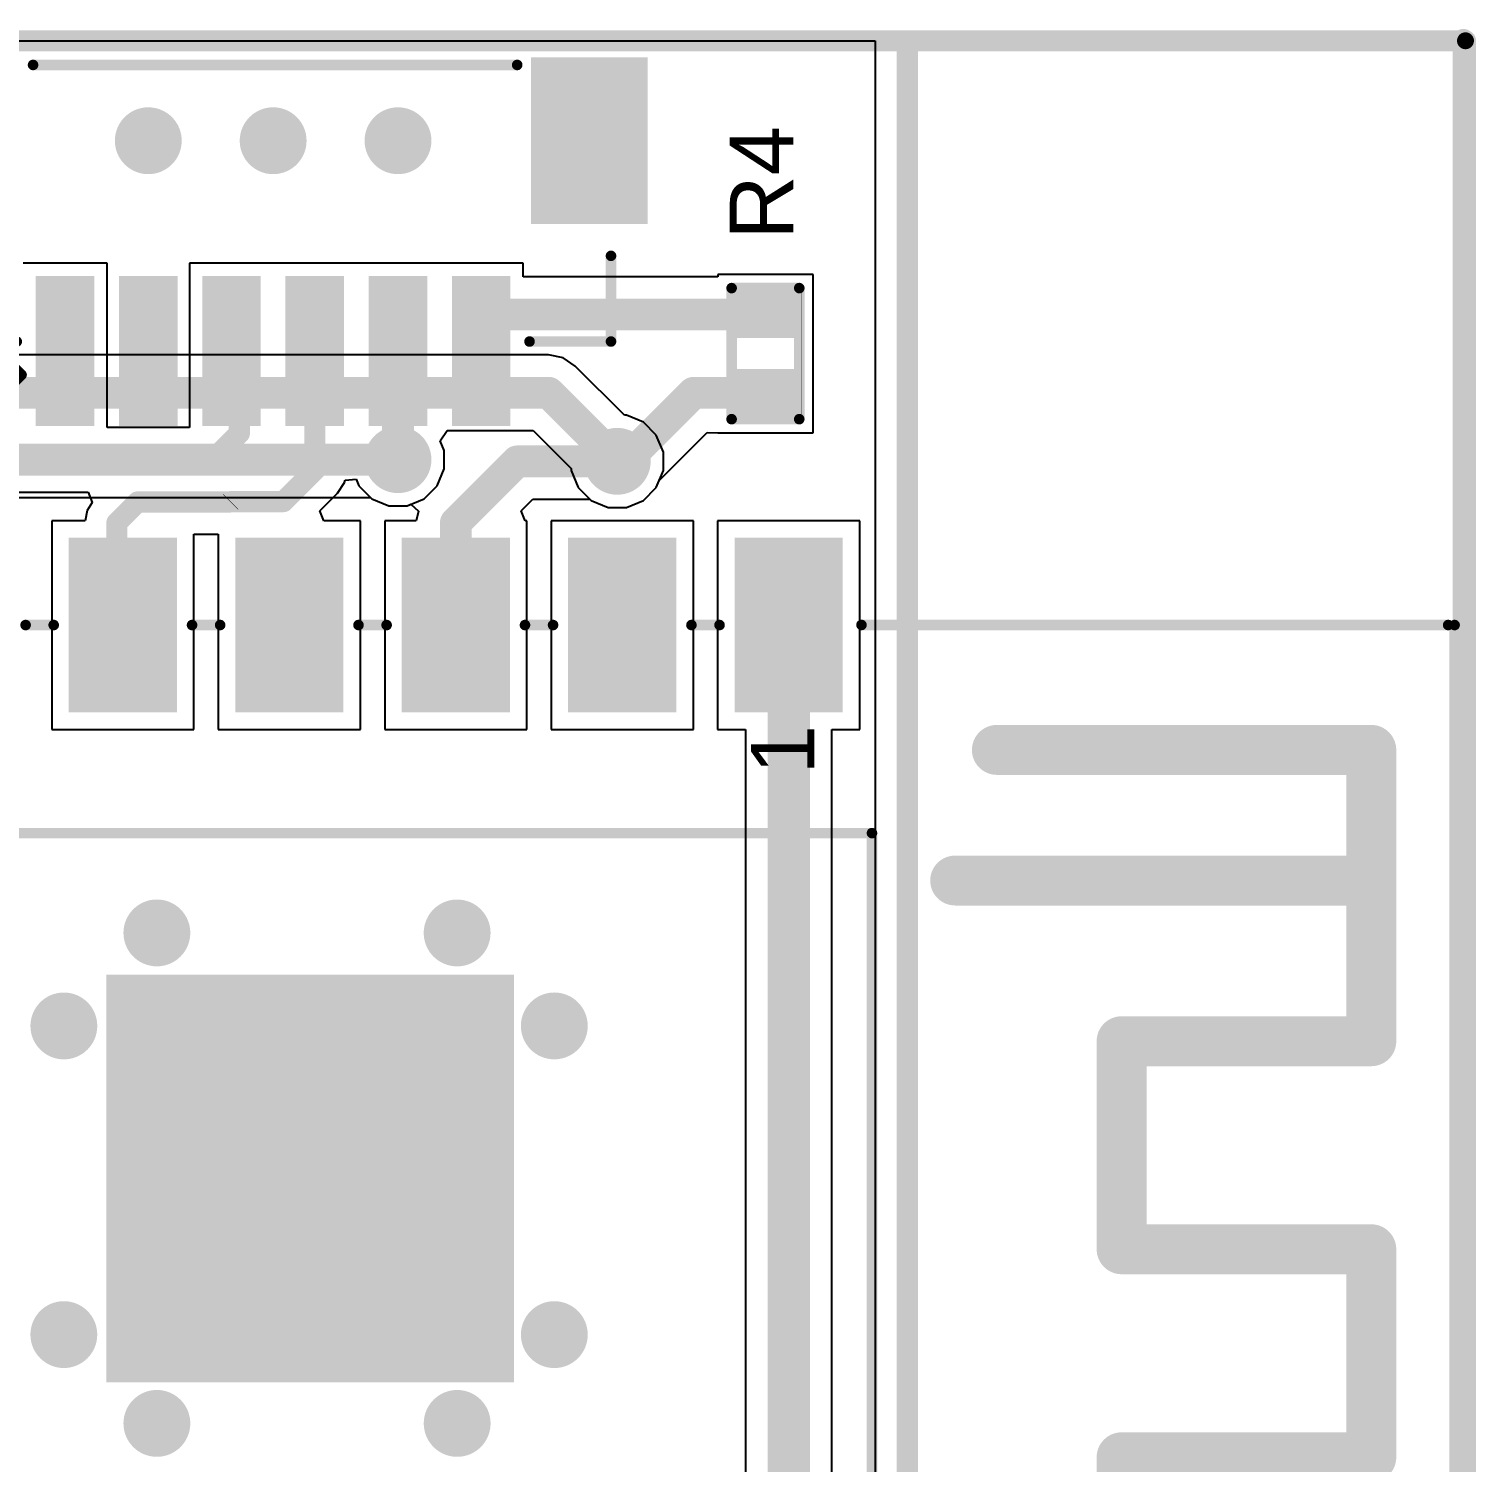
# Model space of a CAD drawing. Header units: inches. Extents: x -0.24 to 5.71, y -0.19 to 1.19.
# Drawn here: x 5.029 to 5.714, y 0.516 to 1.194 of the extents above; entities that cross this region are included whole.
import ezdxf

# ---------------------------------------------------------------- set-up
doc = ezdxf.new("R2010")
doc.units = ezdxf.units.IN
doc.header["$MEASUREMENT"] = 0
for name, color, linetype in [('Board Outline', 216, 'Continuous'), ('Bottom Layer', 5, 'Continuous'), ('Bottom Solder', 6, 'Continuous'), ('Keep-Out Layer', 6, 'Continuous'), ('Top Layer', 1, 'Continuous'), ('Top Overlay', 2, 'Continuous'), ('Top Paste', 8, 'Continuous'), ('Top Solder', 216, 'Continuous'), ('Via Holes', 16, 'Continuous')]:
    doc.layers.add(name, color=color, linetype=linetype)
doc.styles.add('Arial', font='', dxfattribs={"height": 0.2})
doc.styles.get('Arial').set_extended_font_data('Arial')

# ---------------------------------------------------------------- blocks, each defined once
blk = doc.blocks.new('BW16_12')
at = {"layer": 'Top Layer'}
for points in [[(-0.35433, 0.251968), (-0.35433, 0.299212), (-0.27559, 0.299212), (-0.27559, 0.251968)], [(-0.35433, 0.173228), (-0.35433, 0.220472), (-0.27559, 0.220472), (-0.27559, 0.173228)], [(-0.35433, 0.094488), (-0.35433, 0.141732), (-0.27559, 0.141732), (-0.27559, 0.094488)], [(0.041335, 0.143701), (0.041335, -0.045275), (-0.147641, -0.045275), (-0.147641, 0.143701)], [(-0.35433, 0.01574799999999999), (-0.35433, 0.062992), (-0.27559, 0.062992), (-0.27559, 0.01574800000000001)], [(-0.35433, -0.062992), (-0.35433, -0.01574800000000001), (-0.27559, -0.01574799999999999), (-0.27559, -0.062992)]]:
    blk.add_hatch(color=1, dxfattribs=at).paths.add_polyline_path(points)
at = {"layer": 'Top Paste'}
for points in [[(-0.35433, 0.251968), (-0.35433, 0.299212), (-0.27559, 0.299212), (-0.27559, 0.251968)], [(-0.35433, 0.173228), (-0.35433, 0.220472), (-0.27559, 0.220472), (-0.27559, 0.173228)], [(-0.35433, 0.094488), (-0.35433, 0.141732), (-0.27559, 0.141732), (-0.27559, 0.094488)], [(0.041335, 0.143701), (0.041335, -0.045275), (-0.147641, -0.045275), (-0.147641, 0.143701)], [(-0.35433, 0.01574799999999999), (-0.35433, 0.062992), (-0.27559, 0.062992), (-0.27559, 0.01574800000000001)], [(-0.35433, -0.062992), (-0.35433, -0.01574800000000001), (-0.27559, -0.01574799999999999), (-0.27559, -0.062992)]]:
    blk.add_hatch(color=8, dxfattribs=at).paths.add_polyline_path(points)
at = {"layer": 'Top Solder'}
for points in [[(-0.356299, 0.249999), (-0.356299, 0.301181), (-0.273621, 0.301181), (-0.273621, 0.249999)], [(-0.356299, 0.171259), (-0.356299, 0.222441), (-0.273621, 0.222441), (-0.273621, 0.171259)], [(0.04330399999999999, 0.14567), (0.04330400000000001, -0.04724399999999999), (-0.14961, -0.04724400000000001), (-0.14961, 0.14567)], [(-0.356299, 0.09251899999999999), (-0.356299, 0.143701), (-0.273621, 0.143701), (-0.273621, 0.09251900000000002)], [(-0.356299, 0.01377899999999999), (-0.356299, 0.06496099999999999), (-0.273621, 0.064961), (-0.273621, 0.01377900000000001)], [(-0.356299, -0.064961), (-0.356299, -0.01377900000000001), (-0.273621, -0.01377899999999999), (-0.273621, -0.06496099999999999)]]:
    blk.add_hatch(color=216, dxfattribs=at).paths.add_polyline_path(points)
at = {"layer": 'Top Overlay'}
for points in [[(-0.315, 0.310003, 0.005, 0.005, 0), (-0.31496, 0.587517, 0.005, 0.005, 0)], [(0.314961, 0.590554, 0.005, 0.005, 0), (-0.314961, 0.590554, 0.005, 0.005, 0)], [(-0.118101, 0.551157, 0.023622, 0.023622, 0), (-0.255901, 0.551157, 0.023622, 0.023622, 0)], [(-0.255901, 0.374057, 0.023622, 0.023622, 0), (-0.255901, 0.551157, 0.023622, 0.023622, 0)], [(-0.194109, 0.354333, 0.023622, 0.023622, 0), (-0.194109, 0.551157, 0.023622, 0.023622, 0)], [(-0.118101, 0.433056, 0.023622, 0.023622, 0), (-0.118101, 0.551157, 0.023622, 0.023622, 0)], [(0.078701, 0.551157, 0.023622, 0.023622, 0), (-0.0197, 0.551157, 0.023622, 0.023622, 0)], [(-0.0197, 0.433056, 0.023622, 0.023622, 0), (-0.0197, 0.551157, 0.023622, 0.023622, 0)], [(0.078701, 0.433056, 0.023622, 0.023622, 0), (0.078701, 0.551157, 0.023622, 0.023622, 0)], [(-0.0197, 0.433056, 0.023622, 0.023622, 0), (-0.118101, 0.433056, 0.023622, 0.023622, 0)], [(0.1772, 0.433056, 0.023622, 0.023622, 0), (0.078701, 0.433056, 0.023622, 0.023622, 0)], [(-0.21653, -0.27559, 0.005, 0.005, 0), (-0.21653, 0.31496, 0.005, 0.005, 0)], [(0.21654, 0.31496, 0.005, 0.005, 0), (-0.21653, 0.31496, 0.005, 0.005, 0)], [(-0.314961, 0.229575, 0.005, 0.005, 0), (-0.314961, 0.24287, 0.005, 0.005, 0)], [(-0.314961, 0.150834, 0.005, 0.005, 0), (-0.314961, 0.16413, 0.005, 0.005, 0)], [(-0.314961, 0.072092, 0.005, 0.005, 0), (-0.314961, 0.08539, 0.005, 0.005, 0)], [(-0.314961, -0.006646, 0.005, 0.005, 0), (-0.314961, 0.00665, 0.005, 0.005, 0)], [(-0.314961, -0.085386, 0.005, 0.005, 0), (-0.314961, -0.07209, 0.005, 0.005, 0)]]:
    blk.add_lwpolyline(points, format="xyseb", dxfattribs=at)
for points in [[(-0.316211, 0.590554, 0.0025, 0.0025, 1), (-0.313711, 0.590554, 0.0025, 0.0025, 1)], [(-0.31621, 0.587517, 0.0025, 0.0025, 1), (-0.31371, 0.587517, 0.0025, 0.0025, 1)], [(-0.2618065, 0.551157, 0.011811, 0.011811, 1), (-0.2499955, 0.551157, 0.011811, 0.011811, 1)], [(-0.2618065, 0.551157, 0.011811, 0.011811, 1), (-0.2499955, 0.551157, 0.011811, 0.011811, 1)], [(-0.2000145, 0.551157, 0.011811, 0.011811, 1), (-0.1882035, 0.551157, 0.011811, 0.011811, 1)], [(-0.1240065, 0.551157, 0.011811, 0.011811, 1), (-0.1121955, 0.551157, 0.011811, 0.011811, 1)], [(-0.1240065, 0.551157, 0.011811, 0.011811, 1), (-0.1121955, 0.551157, 0.011811, 0.011811, 1)], [(-0.0256055, 0.551157, 0.011811, 0.011811, 1), (-0.0137945, 0.551157, 0.011811, 0.011811, 1)], [(-0.0256055, 0.551157, 0.011811, 0.011811, 1), (-0.0137945, 0.551157, 0.011811, 0.011811, 1)], [(0.0727955, 0.551157, 0.011811, 0.011811, 1), (0.0846065, 0.551157, 0.011811, 0.011811, 1)], [(0.0727955, 0.551157, 0.011811, 0.011811, 1), (0.0846065, 0.551157, 0.011811, 0.011811, 1)], [(-0.1240065, 0.433056, 0.011811, 0.011811, 1), (-0.1121955, 0.433056, 0.011811, 0.011811, 1)], [(-0.1240065, 0.433056, 0.011811, 0.011811, 1), (-0.1121955, 0.433056, 0.011811, 0.011811, 1)], [(-0.0256055, 0.433056, 0.011811, 0.011811, 1), (-0.0137945, 0.433056, 0.011811, 0.011811, 1)], [(-0.0256055, 0.433056, 0.011811, 0.011811, 1), (-0.0137945, 0.433056, 0.011811, 0.011811, 1)], [(0.0727955, 0.433056, 0.011811, 0.011811, 1), (0.0846065, 0.433056, 0.011811, 0.011811, 1)], [(0.0727955, 0.433056, 0.011811, 0.011811, 1), (0.0846065, 0.433056, 0.011811, 0.011811, 1)], [(-0.2618065, 0.374057, 0.011811, 0.011811, 1), (-0.2499955, 0.374057, 0.011811, 0.011811, 1)], [(-0.2000145, 0.354333, 0.011811, 0.011811, 1), (-0.1882035, 0.354333, 0.011811, 0.011811, 1)], [(-0.21778, 0.31496, 0.0025, 0.0025, 1), (-0.21528, 0.31496, 0.0025, 0.0025, 1)], [(-0.21778, 0.31496, 0.0025, 0.0025, 1), (-0.21528, 0.31496, 0.0025, 0.0025, 1)], [(-0.31625, 0.310003, 0.0025, 0.0025, 1), (-0.31375, 0.310003, 0.0025, 0.0025, 1)], [(-0.316211, 0.24287, 0.0025, 0.0025, 1), (-0.313711, 0.24287, 0.0025, 0.0025, 1)], [(-0.316211, 0.229575, 0.0025, 0.0025, 1), (-0.313711, 0.229575, 0.0025, 0.0025, 1)], [(-0.316211, 0.16413, 0.0025, 0.0025, 1), (-0.313711, 0.16413, 0.0025, 0.0025, 1)], [(-0.316211, 0.150834, 0.0025, 0.0025, 1), (-0.313711, 0.150834, 0.0025, 0.0025, 1)], [(-0.316211, 0.08539, 0.0025, 0.0025, 1), (-0.313711, 0.08539, 0.0025, 0.0025, 1)], [(-0.316211, 0.072092, 0.0025, 0.0025, 1), (-0.313711, 0.072092, 0.0025, 0.0025, 1)], [(-0.316211, 0.00665, 0.0025, 0.0025, 1), (-0.313711, 0.00665, 0.0025, 0.0025, 1)], [(-0.316211, -0.006646, 0.0025, 0.0025, 1), (-0.313711, -0.006646, 0.0025, 0.0025, 1)], [(-0.316211, -0.07209, 0.0025, 0.0025, 1), (-0.313711, -0.07209, 0.0025, 0.0025, 1)], [(-0.316211, -0.085386, 0.0025, 0.0025, 1), (-0.313711, -0.085386, 0.0025, 0.0025, 1)]]:
    blk.add_lwpolyline(points, format="xyseb", close=True, dxfattribs=at)
at = {"layer": 'Top Overlay', "style": 'Arial'}
blk.add_text('1', height=0.03, rotation=-180, dxfattribs=at).set_placement((-0.2443364, 0.2877127))
blk = doc.blocks.new('R___0402_35')
at = {"layer": 'Top Layer'}
for points in [[(-0.0275, -0.0125), (-0.0275, 0.0125), (-0.009499999999999998, 0.0125), (-0.009500000000000001, -0.0125)], [(0.009499999999999998, -0.0125), (0.009500000000000001, 0.0125), (0.0275, 0.0125), (0.0275, -0.0125)]]:
    blk.add_hatch(color=1, dxfattribs=at).paths.add_polyline_path(points)
at = {"layer": 'Top Paste'}
for points in [[(-0.0275, -0.0125), (-0.0275, 0.0125), (-0.009499999999999998, 0.0125), (-0.009500000000000001, -0.0125)], [(0.009499999999999998, -0.0125), (0.009500000000000001, 0.0125), (0.0275, 0.0125), (0.0275, -0.0125)]]:
    blk.add_hatch(color=8, dxfattribs=at).paths.add_polyline_path(points)
at = {"layer": 'Top Solder'}
for points in [[(-0.0296654, -0.0146654), (-0.0296654, 0.0146654), (-0.007334599999999998, 0.0146654), (-0.007334600000000002, -0.0146654)], [(0.007334599999999998, -0.0146654), (0.007334600000000002, 0.0146654), (0.0296654, 0.0146654), (0.0296654, -0.0146654)]]:
    blk.add_hatch(color=216, dxfattribs=at).paths.add_polyline_path(points)
at = {"layer": 'Top Overlay'}
for points in [[(-0.031, 0.016, 0.005, 0.005, 0), (0.031, 0.016, 0.005, 0.005, 0)], [(-0.031, 0.016, 0.005, 0.005, 0), (-0.031, -0.016, 0.005, 0.005, 0)], [(0.031, 0.016, 0.005, 0.005, 0), (0.031, -0.016, 0.005, 0.005, 0)], [(-0.031, -0.016, 0.005, 0.005, 0), (0.031, -0.016, 0.005, 0.005, 0)], [(-0.032, -0.017, 0.000127, 0.000127, 0), (0.032, -0.017, 0.000127, 0.000127, 0)]]:
    blk.add_lwpolyline(points, format="xyseb", dxfattribs=at)
for points in [[(-0.03225, 0.016, 0.0025, 0.0025, 1), (-0.02975, 0.016, 0.0025, 0.0025, 1)], [(-0.03225, 0.016, 0.0025, 0.0025, 1), (-0.02975, 0.016, 0.0025, 0.0025, 1)], [(0.02975, 0.016, 0.0025, 0.0025, 1), (0.03225, 0.016, 0.0025, 0.0025, 1)], [(0.02975, 0.016, 0.0025, 0.0025, 1), (0.03225, 0.016, 0.0025, 0.0025, 1)], [(-0.03225, -0.016, 0.0025, 0.0025, 1), (-0.02975, -0.016, 0.0025, 0.0025, 1)], [(-0.03225, -0.016, 0.0025, 0.0025, 1), (-0.02975, -0.016, 0.0025, 0.0025, 1)], [(0.02975, -0.016, 0.0025, 0.0025, 1), (0.03225, -0.016, 0.0025, 0.0025, 1)], [(0.02975, -0.016, 0.0025, 0.0025, 1), (0.03225, -0.016, 0.0025, 0.0025, 1)], [(-0.0320317, -0.017, 6.35e-05, 6.35e-05, 1), (-0.0319683, -0.017, 6.35e-05, 6.35e-05, 1)], [(0.0319683, -0.017, 6.35e-05, 6.35e-05, 1), (0.0320317, -0.017, 6.35e-05, 6.35e-05, 1)]]:
    blk.add_lwpolyline(points, format="xyseb", close=True, dxfattribs=at)
blk = doc.blocks.new('V________T______50')
at = {"layer": 'Top Layer'}
for points in [[(-0.17322825, 0.08513775), (-0.12598415, 0.08513775), (-0.12598415, 0.01427165), (-0.17322825, 0.01427165)], [(0.12598435, 0.08513775), (0.17322845, 0.08513775), (0.17322845, 0.01427165), (0.12598435, 0.01427165)], [(-0.1082676, -0.01820865), (-0.0885826, -0.01820865), (-0.0885826, -0.08120075), (-0.1082676, -0.08120075)], [(-0.0688975, -0.01820865), (-0.0492125, -0.01820865), (-0.0492125, -0.08120075), (-0.0688975, -0.08120075)], [(-0.0295274, -0.01820865), (-0.0098424, -0.01820865), (-0.0098424, -0.08120075), (-0.0295274, -0.08120075)], [(0.0098426, -0.01820865), (0.0295276, -0.01820865), (0.0295276, -0.08120075), (0.0098426, -0.08120075)], [(0.0492127, -0.01820865), (0.0688977, -0.01820865), (0.0688977, -0.08120075), (0.0492127, -0.08120075)], [(0.0885828, -0.01820865), (0.1082678, -0.01820865), (0.1082678, -0.08120075), (0.0885828, -0.08120075)]]:
    blk.add_hatch(color=1, dxfattribs=at).paths.add_polyline_path(points)
at = {"layer": 'Top Paste'}
for points in [[(-0.17322825, 0.08513775), (-0.12598415, 0.08513775), (-0.12598415, 0.01427165), (-0.17322825, 0.01427165)], [(0.12598435, 0.08513775), (0.17322845, 0.08513775), (0.17322845, 0.01427165), (0.12598435, 0.01427165)], [(-0.1082676, -0.01820865), (-0.0885826, -0.01820865), (-0.0885826, -0.08120075), (-0.1082676, -0.08120075)], [(-0.0688975, -0.01820865), (-0.0492125, -0.01820865), (-0.0492125, -0.08120075), (-0.0688975, -0.08120075)], [(-0.0295274, -0.01820865), (-0.0098424, -0.01820865), (-0.0098424, -0.08120075), (-0.0295274, -0.08120075)], [(0.0098426, -0.01820865), (0.0295276, -0.01820865), (0.0295276, -0.08120075), (0.0098426, -0.08120075)], [(0.0492127, -0.01820865), (0.0688977, -0.01820865), (0.0688977, -0.08120075), (0.0492127, -0.08120075)], [(0.0885828, -0.01820865), (0.1082678, -0.01820865), (0.1082678, -0.08120075), (0.0885828, -0.08120075)]]:
    blk.add_hatch(color=8, dxfattribs=at).paths.add_polyline_path(points)
at = {"layer": 'Top Solder'}
for points in [[(-0.17722825, 0.08913775), (-0.12198415, 0.08913775), (-0.12198415, 0.01027165), (-0.17722825, 0.01027165)], [(0.12198435, 0.08913775), (0.17722845, 0.08913775), (0.17722845, 0.01027165), (0.12198435, 0.01027165)], [(-0.1122676, -0.01420865), (-0.0845826, -0.01420865), (-0.0845826, -0.08520075), (-0.1122676, -0.08520075)], [(-0.0728975, -0.01420865), (-0.0452125, -0.01420865), (-0.0452125, -0.08520075), (-0.0728975, -0.08520075)], [(-0.0335274, -0.01420865), (-0.0058424, -0.01420865), (-0.0058424, -0.08520075), (-0.0335274, -0.08520075)], [(0.0058426, -0.01420865), (0.0335276, -0.01420865), (0.0335276, -0.08520075), (0.0058426, -0.08520075)], [(0.0452127, -0.01420865), (0.0728977, -0.01420865), (0.0728977, -0.08520075), (0.0452127, -0.08520075)], [(0.0845828, -0.01420865), (0.1122678, -0.01420865), (0.1122678, -0.08520075), (0.0845828, -0.08520075)]]:
    blk.add_hatch(color=216, dxfattribs=at).paths.add_polyline_path(points)
at = {"layer": 'Top Overlay'}
for points in [[(-0.113559, 0.085559, 0.005, 0.005, 0), (0.115441, 0.085559, 0.005, 0.005, 0)], [(-0.159811, -0.0452756, 0.005, 0.005, 0), (-0.159811, -0.0047402, 0.005, 0.005, 0)], [(0.1598112, -0.0452756, 0.005, 0.005, 0), (0.1598112, -0.0047402, 0.005, 0.005, 0)], [(-0.159811, -0.0452756, 0.005, 0.005, 0), (-0.1212756, -0.0452756, 0.005, 0.005, 0)], [(0.1212758, -0.0452756, 0.005, 0.005, 0), (0.1598112, -0.0452756, 0.005, 0.005, 0)], [(-0.124, -0.056, 0.005, 0.005, 0), (-0.119, -0.061, 0.005, 0.005, 0)], [(-0.124, -0.066, 0.005, 0.005, 0), (-0.124, -0.056, 0.005, 0.005, 0)], [(-0.124, -0.066, 0.005, 0.005, 0), (-0.119, -0.061, 0.005, 0.005, 0)]]:
    blk.add_lwpolyline(points, format="xyseb", dxfattribs=at)
for points in [[(-0.114809, 0.085559, 0.0025, 0.0025, 1), (-0.112309, 0.085559, 0.0025, 0.0025, 1)], [(0.114191, 0.085559, 0.0025, 0.0025, 1), (0.116691, 0.085559, 0.0025, 0.0025, 1)], [(-0.161061, -0.0047402, 0.0025, 0.0025, 1), (-0.158561, -0.0047402, 0.0025, 0.0025, 1)], [(0.1585612, -0.0047402, 0.0025, 0.0025, 1), (0.1610612, -0.0047402, 0.0025, 0.0025, 1)], [(-0.161061, -0.0452756, 0.0025, 0.0025, 1), (-0.158561, -0.0452756, 0.0025, 0.0025, 1)], [(-0.161061, -0.0452756, 0.0025, 0.0025, 1), (-0.158561, -0.0452756, 0.0025, 0.0025, 1)], [(-0.1225256, -0.0452756, 0.0025, 0.0025, 1), (-0.1200256, -0.0452756, 0.0025, 0.0025, 1)], [(0.1200258, -0.0452756, 0.0025, 0.0025, 1), (0.1225258, -0.0452756, 0.0025, 0.0025, 1)], [(0.1585612, -0.0452756, 0.0025, 0.0025, 1), (0.1610612, -0.0452756, 0.0025, 0.0025, 1)], [(0.1585612, -0.0452756, 0.0025, 0.0025, 1), (0.1610612, -0.0452756, 0.0025, 0.0025, 1)], [(-0.12525, -0.056, 0.0025, 0.0025, 1), (-0.12275, -0.056, 0.0025, 0.0025, 1)], [(-0.12525, -0.056, 0.0025, 0.0025, 1), (-0.12275, -0.056, 0.0025, 0.0025, 1)], [(-0.12025, -0.061, 0.0025, 0.0025, 1), (-0.11775, -0.061, 0.0025, 0.0025, 1)], [(-0.12025, -0.061, 0.0025, 0.0025, 1), (-0.11775, -0.061, 0.0025, 0.0025, 1)], [(-0.12525, -0.066, 0.0025, 0.0025, 1), (-0.12275, -0.066, 0.0025, 0.0025, 1)], [(-0.12525, -0.066, 0.0025, 0.0025, 1), (-0.12275, -0.066, 0.0025, 0.0025, 1)]]:
    blk.add_lwpolyline(points, format="xyseb", close=True, dxfattribs=at)

msp = doc.modelspace()

# ---------------------------------------------------------------- hatches: boundary and pattern name
at = {"layer": 'Bottom Layer'}
h = msp.add_hatch(color=5, dxfattribs=at)
edge = h.paths.add_edge_path()
edge.add_arc((5.085945, 1.1407047), 0.011811, 0, 360)
h = msp.add_hatch(color=5, dxfattribs=at)
edge = h.paths.add_edge_path()
edge.add_arc((5.1449996, 1.1407047), 0.011811, 0, 360)
h = msp.add_hatch(color=5, dxfattribs=at)
edge = h.paths.add_edge_path()
edge.add_arc((5.2040552, 1.1407047), 0.011811, 0, 360)
h = msp.add_hatch(color=5, dxfattribs=at)
edge = h.paths.add_edge_path()
edge.add_arc((5.2040552, 0.9898425), 0.011811, 0, 360)
h = msp.add_hatch(color=5, dxfattribs=at)
edge = h.paths.add_edge_path()
edge.add_arc((5.3077648, 0.9890716), 0.011811, 0, 360)
h = msp.add_hatch(color=5, dxfattribs=at)
edge = h.paths.add_edge_path()
edge.add_arc((5.09, 0.766), 0.011811, 0, 360)
h = msp.add_hatch(color=5, dxfattribs=at)
edge = h.paths.add_edge_path()
edge.add_arc((5.2320306, 0.7659843), 0.011811, 0, 360)
h = msp.add_hatch(color=5, dxfattribs=at)
edge = h.paths.add_edge_path()
edge.add_arc((5.046, 0.722), 0.011811, 0, 360)
h = msp.add_hatch(color=5, dxfattribs=at)
edge = h.paths.add_edge_path()
edge.add_arc((5.278, 0.7220079), 0.011811, 0, 360)
h = msp.add_hatch(color=5, dxfattribs=at)
edge = h.paths.add_edge_path()
edge.add_arc((5.0459921, 0.576), 0.011811, 0, 360)
h = msp.add_hatch(color=5, dxfattribs=at)
edge = h.paths.add_edge_path()
edge.add_arc((5.278, 0.5759843), 0.011811, 0, 360)
h = msp.add_hatch(color=5, dxfattribs=at)
edge = h.paths.add_edge_path()
edge.add_arc((5.09, 0.534), 0.011811, 0, 360)
h = msp.add_hatch(color=5, dxfattribs=at)
edge = h.paths.add_edge_path()
edge.add_arc((5.2320472, 0.5339921), 0.011811, 0, 360)
at = {"layer": 'Bottom Solder'}
h = msp.add_hatch(color=6, dxfattribs=at)
edge = h.paths.add_edge_path()
edge.add_arc((5.085945, 1.1407047), 0.015811, 0, 360)
h = msp.add_hatch(color=6, dxfattribs=at)
edge = h.paths.add_edge_path()
edge.add_arc((5.1449996, 1.1407047), 0.015811, 0, 360)
h = msp.add_hatch(color=6, dxfattribs=at)
edge = h.paths.add_edge_path()
edge.add_arc((5.2040552, 1.1407047), 0.015811, 0, 360)
h = msp.add_hatch(color=6, dxfattribs=at)
edge = h.paths.add_edge_path()
edge.add_arc((5.2040552, 0.9898425), 0.015811, 0, 360)
h = msp.add_hatch(color=6, dxfattribs=at)
edge = h.paths.add_edge_path()
edge.add_arc((5.3077648, 0.9890716), 0.015811, 0, 360)
h = msp.add_hatch(color=6, dxfattribs=at)
edge = h.paths.add_edge_path()
edge.add_arc((5.09, 0.766), 0.015811, 0, 360)
h = msp.add_hatch(color=6, dxfattribs=at)
edge = h.paths.add_edge_path()
edge.add_arc((5.2320306, 0.7659843), 0.015811, 0, 360)
h = msp.add_hatch(color=6, dxfattribs=at)
edge = h.paths.add_edge_path()
edge.add_arc((5.046, 0.722), 0.015811, 0, 360)
h = msp.add_hatch(color=6, dxfattribs=at)
edge = h.paths.add_edge_path()
edge.add_arc((5.278, 0.7220079), 0.015811, 0, 360)
h = msp.add_hatch(color=6, dxfattribs=at)
edge = h.paths.add_edge_path()
edge.add_arc((5.0459921, 0.576), 0.015811, 0, 360)
h = msp.add_hatch(color=6, dxfattribs=at)
edge = h.paths.add_edge_path()
edge.add_arc((5.278, 0.5759843), 0.015811, 0, 360)
h = msp.add_hatch(color=6, dxfattribs=at)
edge = h.paths.add_edge_path()
edge.add_arc((5.09, 0.534), 0.015811, 0, 360)
h = msp.add_hatch(color=6, dxfattribs=at)
edge = h.paths.add_edge_path()
edge.add_arc((5.2320472, 0.5339921), 0.015811, 0, 360)
at = {"layer": 'Top Layer'}
h = msp.add_hatch(color=1, dxfattribs=at)
edge = h.paths.add_edge_path()
edge.add_arc((5.085945, 1.1407047), 0.011811, 0, 360)
h = msp.add_hatch(color=1, dxfattribs=at)
edge = h.paths.add_edge_path()
edge.add_arc((5.1449996, 1.1407047), 0.011811, 0, 360)
h = msp.add_hatch(color=1, dxfattribs=at)
edge = h.paths.add_edge_path()
edge.add_arc((5.2040552, 1.1407047), 0.011811, 0, 360)
h = msp.add_hatch(color=1, dxfattribs=at)
edge = h.paths.add_edge_path()
edge.add_arc((5.2040552, 0.9898425), 0.011811, 0, 360)
h = msp.add_hatch(color=1, dxfattribs=at)
edge = h.paths.add_edge_path()
edge.add_arc((5.3077648, 0.9890716), 0.011811, 0, 360)
h = msp.add_hatch(color=1, dxfattribs=at)
edge = h.paths.add_edge_path()
edge.add_arc((5.09, 0.766), 0.011811, 0, 360)
h = msp.add_hatch(color=1, dxfattribs=at)
edge = h.paths.add_edge_path()
edge.add_arc((5.2320306, 0.7659843), 0.011811, 0, 360)
h = msp.add_hatch(color=1, dxfattribs=at)
edge = h.paths.add_edge_path()
edge.add_arc((5.046, 0.722), 0.011811, 0, 360)
h = msp.add_hatch(color=1, dxfattribs=at)
edge = h.paths.add_edge_path()
edge.add_arc((5.278, 0.7220079), 0.011811, 0, 360)
h = msp.add_hatch(color=1, dxfattribs=at)
edge = h.paths.add_edge_path()
edge.add_arc((5.0459921, 0.576), 0.011811, 0, 360)
h = msp.add_hatch(color=1, dxfattribs=at)
edge = h.paths.add_edge_path()
edge.add_arc((5.278, 0.5759843), 0.011811, 0, 360)
h = msp.add_hatch(color=1, dxfattribs=at)
edge = h.paths.add_edge_path()
edge.add_arc((5.09, 0.534), 0.011811, 0, 360)
h = msp.add_hatch(color=1, dxfattribs=at)
edge = h.paths.add_edge_path()
edge.add_arc((5.2320472, 0.5339921), 0.011811, 0, 360)
at = {"layer": 'Top Solder'}
h = msp.add_hatch(color=216, dxfattribs=at)
edge = h.paths.add_edge_path()
edge.add_arc((5.085945, 1.1407047), 0.015811, 0, 360)
h = msp.add_hatch(color=216, dxfattribs=at)
edge = h.paths.add_edge_path()
edge.add_arc((5.1449996, 1.1407047), 0.015811, 0, 360)
h = msp.add_hatch(color=216, dxfattribs=at)
edge = h.paths.add_edge_path()
edge.add_arc((5.2040552, 1.1407047), 0.015811, 0, 360)
h = msp.add_hatch(color=216, dxfattribs=at)
edge = h.paths.add_edge_path()
edge.add_arc((5.2040552, 0.9898425), 0.015811, 0, 360)
h = msp.add_hatch(color=216, dxfattribs=at)
edge = h.paths.add_edge_path()
edge.add_arc((5.3077648, 0.9890716), 0.015811, 0, 360)
h = msp.add_hatch(color=216, dxfattribs=at)
edge = h.paths.add_edge_path()
edge.add_arc((5.09, 0.766), 0.015811, 0, 360)
h = msp.add_hatch(color=216, dxfattribs=at)
edge = h.paths.add_edge_path()
edge.add_arc((5.2320306, 0.7659843), 0.015811, 0, 360)
h = msp.add_hatch(color=216, dxfattribs=at)
edge = h.paths.add_edge_path()
edge.add_arc((5.046, 0.722), 0.015811, 0, 360)
h = msp.add_hatch(color=216, dxfattribs=at)
edge = h.paths.add_edge_path()
edge.add_arc((5.278, 0.7220079), 0.015811, 0, 360)
h = msp.add_hatch(color=216, dxfattribs=at)
edge = h.paths.add_edge_path()
edge.add_arc((5.0459921, 0.576), 0.015811, 0, 360)
h = msp.add_hatch(color=216, dxfattribs=at)
edge = h.paths.add_edge_path()
edge.add_arc((5.278, 0.5759843), 0.015811, 0, 360)
h = msp.add_hatch(color=216, dxfattribs=at)
edge = h.paths.add_edge_path()
edge.add_arc((5.09, 0.534), 0.015811, 0, 360)
h = msp.add_hatch(color=216, dxfattribs=at)
edge = h.paths.add_edge_path()
edge.add_arc((5.2320472, 0.5339921), 0.015811, 0, 360)
at = {"layer": 'Via Holes'}
h = msp.add_hatch(color=7, dxfattribs=at)
edge = h.paths.add_edge_path()
edge.add_arc((5.085945, 1.1407047), 0.0059055, 0, 360)
h = msp.add_hatch(color=7, dxfattribs=at)
edge = h.paths.add_edge_path()
edge.add_arc((5.1449996, 1.1407047), 0.0059055, 0, 360)
h = msp.add_hatch(color=7, dxfattribs=at)
edge = h.paths.add_edge_path()
edge.add_arc((5.2040552, 1.1407047), 0.0059055, 0, 360)
h = msp.add_hatch(color=7, dxfattribs=at)
edge = h.paths.add_edge_path()
edge.add_arc((5.2040552, 0.9898425), 0.0059055, 0, 360)
h = msp.add_hatch(color=7, dxfattribs=at)
edge = h.paths.add_edge_path()
edge.add_arc((5.3077648, 0.9890716), 0.0059055, 0, 360)
h = msp.add_hatch(color=7, dxfattribs=at)
edge = h.paths.add_edge_path()
edge.add_arc((5.09, 0.766), 0.0059055, 0, 360)
h = msp.add_hatch(color=7, dxfattribs=at)
edge = h.paths.add_edge_path()
edge.add_arc((5.2320306, 0.7659843), 0.0059055, 0, 360)
h = msp.add_hatch(color=7, dxfattribs=at)
edge = h.paths.add_edge_path()
edge.add_arc((5.046, 0.722), 0.0059055, 0, 360)
h = msp.add_hatch(color=7, dxfattribs=at)
edge = h.paths.add_edge_path()
edge.add_arc((5.278, 0.7220079), 0.0059055, 0, 360)
h = msp.add_hatch(color=7, dxfattribs=at)
edge = h.paths.add_edge_path()
edge.add_arc((5.0459921, 0.576), 0.0059055, 0, 360)
h = msp.add_hatch(color=7, dxfattribs=at)
edge = h.paths.add_edge_path()
edge.add_arc((5.278, 0.5759843), 0.0059055, 0, 360)
h = msp.add_hatch(color=7, dxfattribs=at)
edge = h.paths.add_edge_path()
edge.add_arc((5.09, 0.534), 0.0059055, 0, 360)
h = msp.add_hatch(color=7, dxfattribs=at)
edge = h.paths.add_edge_path()
edge.add_arc((5.2320472, 0.5339921), 0.0059055, 0, 360)

# ---------------------------------------------------------------- linework, layer by layer
at = {"layer": 'Board Outline'}
for points in [[(0.0002579, 1.188, 0.01, 0.01, 0), (5.7090001, 1.188, 0.01, 0.01, 0)], [(0.0002579, 1.188, 0.008, 0.008, 0), (5.7090001, 1.188, 0.008, 0.008, 0)], [(5.709, 0.007, 0.01, 0.01, 0), (5.7090001, 1.188, 0.01, 0.01, 0)], [(5.709, 0.007, 0.008, 0.008, 0), (5.7090001, 1.188, 0.008, 0.008, 0)]]:
    msp.add_lwpolyline(points, format="xyseb", dxfattribs=at)
for points in [[(5.7065001, 1.188, 0.005, 0.005, 1), (5.7115001, 1.188, 0.005, 0.005, 1)], [(5.7065001, 1.188, 0.005, 0.005, 1), (5.7115001, 1.188, 0.005, 0.005, 1)], [(5.7070001, 1.188, 0.004, 0.004, 1), (5.7110001, 1.188, 0.004, 0.004, 1)], [(5.7070001, 1.188, 0.004, 0.004, 1), (5.7110001, 1.188, 0.004, 0.004, 1)]]:
    msp.add_lwpolyline(points, format="xyseb", close=True, dxfattribs=at)
at = {"layer": 'Bottom Layer'}
for p, q in [((0.0002579, 1.188), (5.4297061, 1.188)), ((5.4297061, 1.188), (5.4297061, 0.007)), ((5.2753115, 1.0393677), (4.5758845, 1.0393677)), ((5.2821397, 1.0380095), (5.2753115, 1.0393677)), ((5.2879283, 1.0341417), (5.2821397, 1.0380095)), ((5.3111874, 1.0108826), (5.2879283, 1.0341417)), ((5.3121033, 1.0108826), (5.3111874, 1.0108826)), ((5.3201197, 1.0075621), (5.3121033, 1.0108826)), ((5.3262553, 1.0014265), (5.3201197, 1.0075621)), ((5.2240018, 0.998682), (5.2273427, 1.0036821)), ((5.2273427, 1.0036821), (5.2679207, 1.0036821)), ((5.2679207, 1.0036821), (5.2859538, 0.985649)), ((5.3295758, 0.9934101), (5.3262553, 1.0014265)), ((5.2258662, 0.994181), (5.2240018, 0.998682)), ((5.2258662, 0.985504), (5.2258662, 0.994181)), ((5.3295758, 0.9847331), (5.3295758, 0.9934101)), ((5.2225457, 0.9774876), (5.2258662, 0.985504)), ((5.2859538, 0.985649), (5.2859538, 0.9847331)), ((5.2859538, 0.9847331), (5.2892743, 0.9767167)), ((5.3262553, 0.9767167), (5.3295758, 0.9847331)), ((5.2164101, 0.971352), (5.2225457, 0.9774876)), ((5.2892743, 0.9767167), (5.2954099, 0.9705811)), ((5.3201197, 0.9705811), (5.3262553, 0.9767167)), ((4.9294463, 0.9719997), (5.1910526, 0.9719997)), ((5.1910526, 0.9719997), (5.1917003, 0.971352)), ((5.1917003, 0.971352), (5.1997167, 0.9680315)), ((5.1997167, 0.9680315), (5.2083937, 0.9680315)), ((5.2083937, 0.9680315), (5.2164101, 0.971352)), ((5.2954099, 0.9705811), (5.3034263, 0.9672606)), ((5.3034263, 0.9672606), (5.3121033, 0.9672606)), ((5.3121033, 0.9672606), (5.3201197, 0.9705811))]:
    msp.add_line(p, q, dxfattribs=at)
for points in [[(4.5629317, 1.0215249, 0.015, 0.015, 0), (5.2753115, 1.0215249, 0.015, 0.015, 0)], [(5.2753115, 1.0215249, 0.015, 0.015, 0), (5.3077648, 0.9890716, 0.015, 0.015, 0)], [(4.9164437, 0.9898425, 0.015, 0.015, 0), (5.2040552, 0.9898425, 0.015, 0.015, 0)]]:
    msp.add_lwpolyline(points, format="xyseb", dxfattribs=at)
for points in [[(5.2715615, 1.0215249, 0.0075, 0.0075, 1), (5.2790615, 1.0215249, 0.0075, 0.0075, 1)], [(5.2715615, 1.0215249, 0.0075, 0.0075, 1), (5.2790615, 1.0215249, 0.0075, 0.0075, 1)], [(5.2003052, 0.9898425, 0.0075, 0.0075, 1), (5.2078052, 0.9898425, 0.0075, 0.0075, 1)], [(5.3040148, 0.9890716, 0.0075, 0.0075, 1), (5.3115148, 0.9890716, 0.0075, 0.0075, 1)]]:
    msp.add_lwpolyline(points, format="xyseb", close=True, dxfattribs=at)
at = {"layer": 'Keep-Out Layer'}
for points in [[(5.445, 1.188, 0.01, 0.01, 0), (5.4450005, 1.1880005, 0.01, 0.01, 0)], [(5.445, 0.007, 0.01, 0.01, 0), (5.445, 1.188, 0.01, 0.01, 0)], [(5.4450005, 1.1880005, 0.01, 0.01, 0), (5.7044715, 1.1880005, 0.01, 0.01, 0)], [(5.708, 0.9122096, 0.01, 0.01, 0), (5.708, 1.1885859, 0.01, 0.01, 0)], [(5.708, 0.007, 0.01, 0.01, 0), (5.708, 0.9122096, 0.01, 0.01, 0)]]:
    msp.add_lwpolyline(points, format="xyseb", dxfattribs=at)
for points in [[(5.4425, 1.188, 0.005, 0.005, 1), (5.4475, 1.188, 0.005, 0.005, 1)], [(5.4425, 1.188, 0.005, 0.005, 1), (5.4475, 1.188, 0.005, 0.005, 1)], [(5.4425005, 1.1880005, 0.005, 0.005, 1), (5.4475005, 1.1880005, 0.005, 0.005, 1)], [(5.4425005, 1.1880005, 0.005, 0.005, 1), (5.4475005, 1.1880005, 0.005, 0.005, 1)], [(5.7019715, 1.1880005, 0.005, 0.005, 1), (5.7069715, 1.1880005, 0.005, 0.005, 1)], [(5.7055, 1.1885859, 0.005, 0.005, 1), (5.7105, 1.1885859, 0.005, 0.005, 1)], [(5.7055, 0.9122096, 0.005, 0.005, 1), (5.7105, 0.9122096, 0.005, 0.005, 1)], [(5.7055, 0.9122096, 0.005, 0.005, 1), (5.7105, 0.9122096, 0.005, 0.005, 1)]]:
    msp.add_lwpolyline(points, format="xyseb", close=True, dxfattribs=at)
at = {"layer": 'Top Layer'}
for p, q in [((0.0002579, 1.188), (5.4297061, 1.188)), ((5.4297061, 1.188), (5.4297061, 0.007)), ((5.0664174, 1.0827913), (5.0267324, 1.0827913)), ((5.0664174, 1.0051364), (5.0664174, 1.0827913)), ((5.2632678, 1.0827913), (5.1054726, 1.0827913)), ((5.1054726, 1.0827913), (5.1054726, 1.0051364)), ((5.2632678, 1.0763428), (5.2632678, 1.0827913)), ((5.3553623, 1.0763428), (5.2632678, 1.0763428)), ((5.4003623, 1.0775), (5.3553623, 1.0775)), ((5.3553623, 1.0775), (5.3553623, 1.0763428)), ((5.4003623, 1.0395), (5.4003623, 1.0775)), ((5.4003623, 1.0025), (5.4003623, 1.0395)), ((5.1054726, 1.0051364), (5.0664174, 1.0051364)), ((5.327617, 0.9800041), (5.3503623, 1.0027494)), ((5.3503623, 1.0027494), (5.3553624, 1.0024999)), ((5.3553624, 1.0024999), (5.3553624, 1.0025)), ((5.3553624, 1.0025), (5.4003623, 1.0025)), ((5.1754995, 0.9740281), (5.1788148, 0.9789898)), ((5.1788148, 0.9789898), (5.179047, 0.980157)), ((5.179047, 0.980157), (5.1842469, 0.9806692)), ((5.1842469, 0.9806692), (5.1855647, 0.9774876)), ((5.3262553, 0.9767167), (5.327617, 0.9800041)), ((5.0052252, 0.9745486), (5.057562, 0.9745486)), ((5.057562, 0.9745486), (5.0594423, 0.9695486)), ((5.1670844, 0.965613), (5.1754995, 0.9740281)), ((5.1855647, 0.9774876), (5.1917003, 0.971352)), ((5.3201197, 0.9705811), (5.3262553, 0.9767167)), ((5.0569728, 0.9658527), (5.0560062, 0.9609936)), ((5.0594423, 0.9695486), (5.0569728, 0.9658527)), ((5.1689979, 0.9609936), (5.1670844, 0.965613)), ((5.1917003, 0.971352), (5.1997167, 0.9680315)), ((5.1997167, 0.9680315), (5.2083937, 0.9680315)), ((5.2083937, 0.9680315), (5.2101569, 0.9687618)), ((5.2101569, 0.9687618), (5.2137267, 0.965524)), ((5.2137267, 0.965524), (5.212638, 0.9609936)), ((5.2622439, 0.965613), (5.2678596, 0.9712288)), ((5.2641573, 0.9609936), (5.2622439, 0.965613)), ((5.2678596, 0.9712288), (5.2947622, 0.9712288)), ((5.2947622, 0.9712288), (5.2954099, 0.9705811)), ((5.2954099, 0.9705811), (5.3034263, 0.9672606)), ((5.3034263, 0.9672606), (5.3121033, 0.9672606)), ((5.3121033, 0.9672606), (5.3201197, 0.9705811)), ((5.0560062, 0.9609936), (5.0402953, 0.9609936)), ((5.0402953, 0.9609936), (5.0402953, 0.8622536)), ((5.1862793, 0.9609936), (5.1689979, 0.9609936)), ((5.1862793, 0.8622536), (5.1862793, 0.9609936)), ((5.212638, 0.9609936), (5.1977753, 0.9609936)), ((5.1977753, 0.9609936), (5.1977753, 0.8622536)), ((5.2650193, 0.9609936), (5.2641573, 0.9609936)), ((5.2650193, 0.8622536), (5.2650193, 0.9609936)), ((5.3437593, 0.9609936), (5.2765153, 0.9609936)), ((5.2765153, 0.9609936), (5.2765153, 0.8622536)), ((5.3437593, 0.8622536), (5.3437593, 0.9609936)), ((5.4224993, 0.9609936), (5.3552553, 0.9609936)), ((5.3552553, 0.9609936), (5.3552553, 0.8622536)), ((5.4224993, 0.8622536), (5.4224993, 0.9609936)), ((5.1075393, 0.8622536), (5.1075393, 0.9545486)), ((5.1075393, 0.9545486), (5.1190353, 0.9545486)), ((5.1190353, 0.9545486), (5.1190353, 0.8622536)), ((5.0402953, 0.8622536), (5.1075393, 0.8622536)), ((5.1190353, 0.8622536), (5.1862793, 0.8622536)), ((5.1977753, 0.8622536), (5.2650193, 0.8622536)), ((5.2765153, 0.8622536), (5.3437593, 0.8622536)), ((5.3552553, 0.8622536), (5.3684855, 0.8622536)), ((5.3684855, 0.8622536), (5.3684855, 0.4436882)), ((5.4092691, 0.4352416), (5.4092691, 0.8622536)), ((5.4092691, 0.8622536), (5.4224993, 0.8622536))]:
    msp.add_line(p, q, dxfattribs=at)
for points in [[(5.2434253, 1.0536575, 0.01, 0.01, 0), (5.2482678, 1.0585, 0.01, 0.01, 0)], [(5.2482678, 1.0585, 0.015, 0.015, 0), (5.3778623, 1.0585, 0.015, 0.015, 0)], [(5.2434253, 1.0412953, 0.01, 0.01, 0), (5.2434253, 1.0536575, 0.01, 0.01, 0)], [(5.2040552, 0.9898425, 0.015, 0.015, 0), (5.2040552, 1.0412953, 0.015, 0.015, 0)], [(5.1253151, 1.0412953, 0.01, 0.01, 0), (5.1290353, 1.0375751, 0.01, 0.01, 0)], [(5.1290353, 1.0023568, 0.01, 0.01, 0), (5.1290353, 1.0375751, 0.01, 0.01, 0)], [(5.1646851, 0.9848425, 0.01, 0.01, 0), (5.1646851, 1.0412953, 0.01, 0.01, 0)], [(5.3114509, 0.9890716, 0.015, 0.015, 0), (5.3438793, 1.0215, 0.015, 0.015, 0)], [(5.3438793, 1.0215, 0.015, 0.015, 0), (5.3778623, 1.0215, 0.015, 0.015, 0)], [(5.116521, 0.9898425, 0.01, 0.01, 0), (5.1290353, 1.0023568, 0.01, 0.01, 0)], [(5.0052252, 0.9898425, 0.01, 0.01, 0), (5.116521, 0.9898425, 0.01, 0.01, 0)], [(5.2313973, 0.96, 0.015, 0.015, 0), (5.2604689, 0.9890716, 0.015, 0.015, 0)], [(5.2604689, 0.9890716, 0.015, 0.015, 0), (5.3077648, 0.9890716, 0.015, 0.015, 0)], [(5.3077648, 0.9890716, 0.015, 0.015, 0), (5.3114509, 0.9890716, 0.015, 0.015, 0)], [(5.1498426, 0.97, 0.01, 0.01, 0), (5.1646851, 0.9848425, 0.01, 0.01, 0)], [(5.0711025, 0.96, 0.01, 0.01, 0), (5.080945, 0.9698425, 0.01, 0.01, 0)], [(5.080945, 0.9698425, 0.01, 0.01, 0), (5.1248052, 0.9698425, 0.01, 0.01, 0)], [(5.1248052, 0.9698425, 0.01, 0.01, 0), (5.1249627, 0.97, 0.01, 0.01, 0)], [(5.1249627, 0.97, 0.01, 0.01, 0), (5.1498426, 0.97, 0.01, 0.01, 0)], [(5.2313973, 0.9116236, 0.015, 0.015, 0), (5.2313973, 0.96, 0.015, 0.015, 0)], [(5.0711025, 0.9144384, 0.01, 0.01, 0), (5.0711025, 0.96, 0.01, 0.01, 0)], [(5.0711025, 0.9144384, 0.01, 0.01, 0), (5.0739173, 0.9116236, 0.01, 0.01, 0)], [(5.3888773, 0.4352416, 0.02, 0.02, 0), (5.3888773, 0.9116236, 0.02, 0.02, 0)]]:
    msp.add_lwpolyline(points, format="xyseb", dxfattribs=at)
for points in [[(5.2445178, 1.0585, 0.0075, 0.0075, 1), (5.2520178, 1.0585, 0.0075, 0.0075, 1)], [(5.2457678, 1.0585, 0.005, 0.005, 1), (5.2507678, 1.0585, 0.005, 0.005, 1)], [(5.3741123, 1.0585, 0.0075, 0.0075, 1), (5.3816123, 1.0585, 0.0075, 0.0075, 1)], [(5.2409253, 1.0536575, 0.005, 0.005, 1), (5.2459253, 1.0536575, 0.005, 0.005, 1)], [(5.2409253, 1.0536575, 0.005, 0.005, 1), (5.2459253, 1.0536575, 0.005, 0.005, 1)], [(5.2003052, 1.0412953, 0.0075, 0.0075, 1), (5.2078052, 1.0412953, 0.0075, 0.0075, 1)], [(5.1228151, 1.0412953, 0.005, 0.005, 1), (5.1278151, 1.0412953, 0.005, 0.005, 1)], [(5.1265353, 1.0375751, 0.005, 0.005, 1), (5.1315353, 1.0375751, 0.005, 0.005, 1)], [(5.1265353, 1.0375751, 0.005, 0.005, 1), (5.1315353, 1.0375751, 0.005, 0.005, 1)], [(5.1621851, 1.0412953, 0.005, 0.005, 1), (5.1671851, 1.0412953, 0.005, 0.005, 1)], [(5.2409253, 1.0412953, 0.005, 0.005, 1), (5.2459253, 1.0412953, 0.005, 0.005, 1)], [(5.3401293, 1.0215, 0.0075, 0.0075, 1), (5.3476293, 1.0215, 0.0075, 0.0075, 1)], [(5.3401293, 1.0215, 0.0075, 0.0075, 1), (5.3476293, 1.0215, 0.0075, 0.0075, 1)], [(5.3741123, 1.0215, 0.0075, 0.0075, 1), (5.3816123, 1.0215, 0.0075, 0.0075, 1)], [(5.1265353, 1.0023568, 0.005, 0.005, 1), (5.1315353, 1.0023568, 0.005, 0.005, 1)], [(5.1265353, 1.0023568, 0.005, 0.005, 1), (5.1315353, 1.0023568, 0.005, 0.005, 1)], [(5.114021, 0.9898425, 0.005, 0.005, 1), (5.119021, 0.9898425, 0.005, 0.005, 1)], [(5.114021, 0.9898425, 0.005, 0.005, 1), (5.119021, 0.9898425, 0.005, 0.005, 1)], [(5.2003052, 0.9898425, 0.0075, 0.0075, 1), (5.2078052, 0.9898425, 0.0075, 0.0075, 1)], [(5.2567189, 0.9890716, 0.0075, 0.0075, 1), (5.2642189, 0.9890716, 0.0075, 0.0075, 1)], [(5.2567189, 0.9890716, 0.0075, 0.0075, 1), (5.2642189, 0.9890716, 0.0075, 0.0075, 1)], [(5.3040148, 0.9890716, 0.0075, 0.0075, 1), (5.3115148, 0.9890716, 0.0075, 0.0075, 1)], [(5.3040148, 0.9890716, 0.0075, 0.0075, 1), (5.3115148, 0.9890716, 0.0075, 0.0075, 1)], [(5.3077009, 0.9890716, 0.0075, 0.0075, 1), (5.3152009, 0.9890716, 0.0075, 0.0075, 1)], [(5.3077009, 0.9890716, 0.0075, 0.0075, 1), (5.3152009, 0.9890716, 0.0075, 0.0075, 1)], [(5.1621851, 0.9848425, 0.005, 0.005, 1), (5.1671851, 0.9848425, 0.005, 0.005, 1)], [(5.1621851, 0.9848425, 0.005, 0.005, 1), (5.1671851, 0.9848425, 0.005, 0.005, 1)], [(5.078445, 0.9698425, 0.005, 0.005, 1), (5.083445, 0.9698425, 0.005, 0.005, 1)], [(5.078445, 0.9698425, 0.005, 0.005, 1), (5.083445, 0.9698425, 0.005, 0.005, 1)], [(5.1223052, 0.9698425, 0.005, 0.005, 1), (5.1273052, 0.9698425, 0.005, 0.005, 1)], [(5.1223052, 0.9698425, 0.005, 0.005, 1), (5.1273052, 0.9698425, 0.005, 0.005, 1)], [(5.1224627, 0.97, 0.005, 0.005, 1), (5.1274627, 0.97, 0.005, 0.005, 1)], [(5.1224627, 0.97, 0.005, 0.005, 1), (5.1274627, 0.97, 0.005, 0.005, 1)], [(5.1473426, 0.97, 0.005, 0.005, 1), (5.1523426, 0.97, 0.005, 0.005, 1)], [(5.1473426, 0.97, 0.005, 0.005, 1), (5.1523426, 0.97, 0.005, 0.005, 1)], [(5.2276473, 0.96, 0.0075, 0.0075, 1), (5.2351473, 0.96, 0.0075, 0.0075, 1)], [(5.2276473, 0.96, 0.0075, 0.0075, 1), (5.2351473, 0.96, 0.0075, 0.0075, 1)], [(5.0686025, 0.96, 0.005, 0.005, 1), (5.0736025, 0.96, 0.005, 0.005, 1)], [(5.0686025, 0.96, 0.005, 0.005, 1), (5.0736025, 0.96, 0.005, 0.005, 1)], [(5.0686025, 0.9144384, 0.005, 0.005, 1), (5.0736025, 0.9144384, 0.005, 0.005, 1)], [(5.0686025, 0.9144384, 0.005, 0.005, 1), (5.0736025, 0.9144384, 0.005, 0.005, 1)], [(5.2276473, 0.9116236, 0.0075, 0.0075, 1), (5.2351473, 0.9116236, 0.0075, 0.0075, 1)], [(5.3838773, 0.9116236, 0.01, 0.01, 1), (5.3938773, 0.9116236, 0.01, 0.01, 1)], [(5.0714173, 0.9116236, 0.005, 0.005, 1), (5.0764173, 0.9116236, 0.005, 0.005, 1)]]:
    msp.add_lwpolyline(points, format="xyseb", close=True, dxfattribs=at)

# ---------------------------------------------------------------- block references
msp.add_blockref('V________T______50', (5.145, 1.091))
for name, p, rotation in [('R___0402_35', (5.3778623, 1.04), 90), ('BW16_12', (5.1132873, 0.5966636), 270)]:
    msp.add_blockref(name, p, dxfattribs=dict(rotation=rotation))

# ---------------------------------------------------------------- texts
at = {"layer": 'Top Overlay', "style": 'Arial'}
msp.add_text('R4', height=0.03, rotation=90, dxfattribs=at).set_placement((5.3909951, 1.0940081))

doc.saveas('drawing.dxf')
